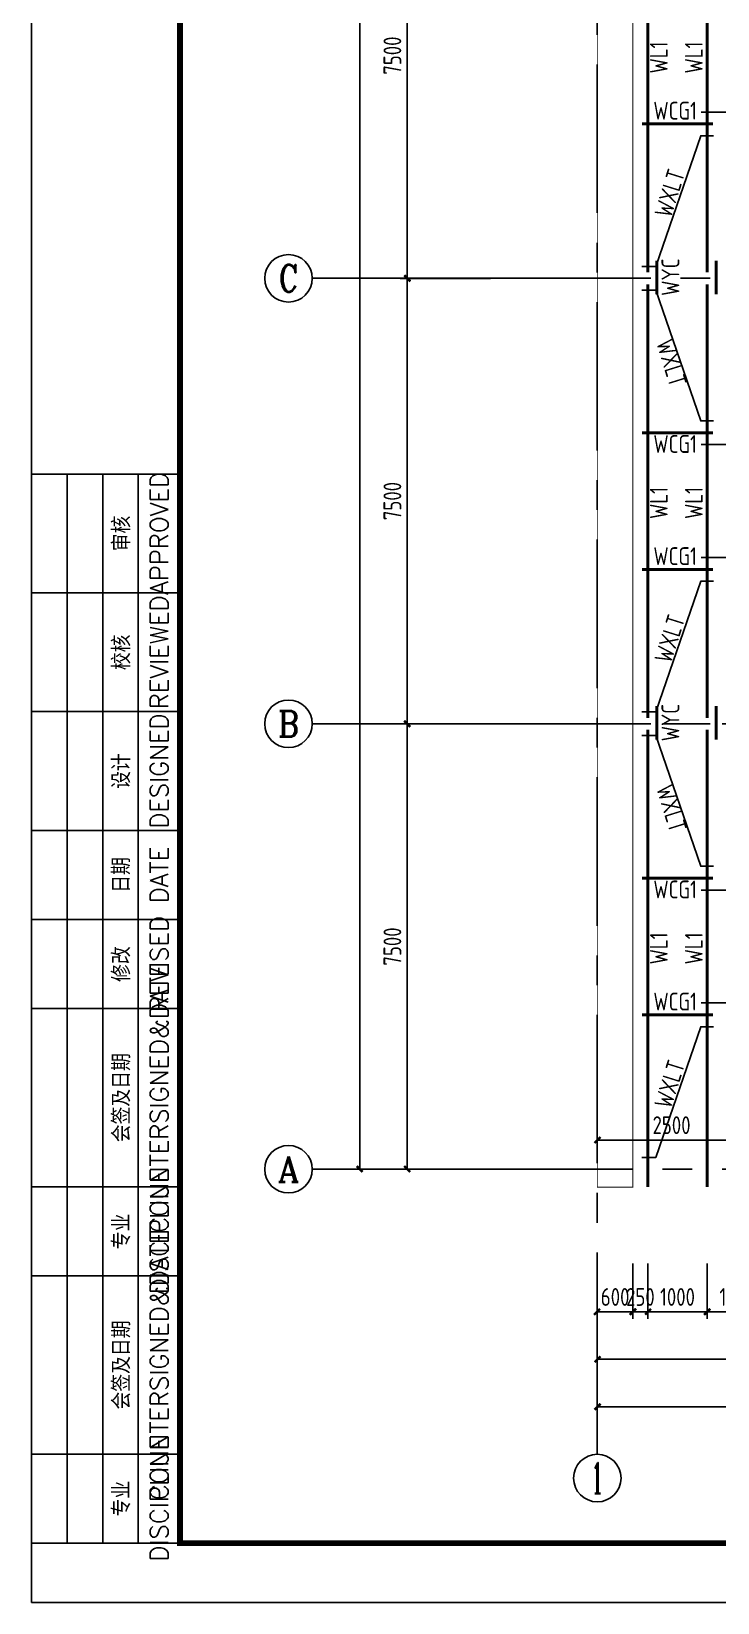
# Model space of a CAD drawing. Header units: millimetres. Extents: x 865490 to 879904, y 39442 to 44891.
# Drawn here: x 871559 to 871674.5, y 39450 to 39714.5 of the extents above; entities that cross this region are included whole.
import ezdxf
from ezdxf.enums import TextEntityAlignment as Align

# ---------------------------------------------------------------- set-up
doc = ezdxf.new("R2010")
doc.units = ezdxf.units.MM
doc.header["$LTSCALE"] = 1000
doc.header["$MEASUREMENT"] = 0
doc.linetypes.add('CENTER', pattern=[2, 1.25, -0.25, 0.25, -0.25])
doc.linetypes.add('DOTE', pattern=[2.42, 2, -0.2, 0.02, -0.2])
for name, color, linetype in [('1307', 7, 'Continuous'), ('AXIS', 3, 'Continuous'), ('AXIS_TEXT', 7, 'Continuous'), ('DIM', 7, 'Continuous'), ('DOTE', 1, 'DOTE'), ('标注', 7, 'Continuous'), ('檩条', 34, 'Continuous')]:
    doc.layers.add(name, color=color, linetype=linetype)
doc.styles.add('_TCH_AXIS', font='COMPLEX', dxfattribs={"bigfont": 'GBCBIG'})
doc.styles.add('COMPLEX', font='COMPLEX')
doc.styles.add('ECEC_TK', font='txt_l.shx', dxfattribs={"bigfont": 'hztxt_l.shx'})
doc.styles.add('GBHZ', font='gbenor.shx', dxfattribs={"width": 0.9, "bigfont": 'gbcbig.shx'})
doc.dimstyles.new('Y100', dxfattribs={"dimscale": 0, "dimtxt": 3, "dimasz": 0.01, "dimexe": 1.2, "dimexo": 2, "dimgap": 1, "dimtad": 1, "dimdec": 0, "dimlfac": 100, "dimzin": 0, "dimdsep": 46, "dimtxsty": 'GBHZ', "dimblk": 'DX', "dimcen": 0.09, "dimdle": 1, "dimclrd": 7, "dimclre": 7, "dimclrt": 7, "dimadec": 0, "dimazin": 0, "dimtfac": 1, "dimtdec": 0, "dimtix": 1, "dimtmove": 2, "dimatfit": 3, "dimldrblk": 'DX', "dimfxl": 0, "dimtolj": 1, "dimtzin": 0, "dimarcsym": 0})

# ---------------------------------------------------------------- blocks, each defined once
blk = doc.blocks.new('_AXISO')
blk.add_circle((0, 0), 0.5)
at = {"layer": 'AXIS_TEXT', "style": 'COMPLEX', "width": 1.041667}
blk.add_attdef('A', text='', height=0.56, dxfattribs=at).set_placement((-0.25, -0.28), (0.25, -0.28), align=Align.FIT)
blk = doc.blocks.new('DX')
at = {"color": 0, "linetype": 'ByBlock', "const_width": 40}
blk.add_lwpolyline([(-54, -51), (46, 49)], dxfattribs=at)
blk = doc.blocks.new('*D461')
at = {"layer": 'Defpoints', "color": 0, "transparency": 16777216}
for p in [(871622.3, 39597.91), (871638.3, 39597.91), (871638.3, 39522.91)]:
    blk.add_point(p, dxfattribs=at)
at = {"layer": 'dim', "color": 7, "lineweight": -2, "transparency": 16777216}
for p, q in [((871636.3, 39597.91), (871621.1, 39597.91)), ((871622.3, 39522.92), (871622.3, 39597.9)), ((871636.3, 39522.91), (871621.1, 39522.91))]:
    blk.add_line(p, q, dxfattribs=at)
at = {"layer": 'dim', "color": 7, "lineweight": -2, "transparency": 16777216, "xscale": 0.01, "yscale": 0.01, "zscale": 0.01}
for p, rotation in [((871622.3, 39597.91), 90), ((871622.3, 39522.91), 270)]:
    blk.add_blockref('DX', p, dxfattribs=dict(at, rotation=rotation))
at = {"layer": 'dim', "color": 7, "transparency": 16777216, "insert": (871619.8, 39560.41), "char_height": 3, "attachment_point": 5, "rotation": 90, "style": 'GBHZ'}
blk.add_mtext('\\A1;7500', dxfattribs=at)
blk = doc.blocks.new('*D462')
at = {"layer": 'Defpoints', "color": 0, "transparency": 16777216}
for p in [(871622.3, 39672.91), (871638.3, 39672.91), (871638.3, 39597.91)]:
    blk.add_point(p, dxfattribs=at)
at = {"layer": 'dim', "color": 7, "lineweight": -2, "transparency": 16777216}
for p, q in [((871636.3, 39672.91), (871621.1, 39672.91)), ((871622.3, 39597.92), (871622.3, 39672.9)), ((871636.3, 39597.91), (871621.1, 39597.91))]:
    blk.add_line(p, q, dxfattribs=at)
at = {"layer": 'dim', "color": 7, "lineweight": -2, "transparency": 16777216, "xscale": 0.01, "yscale": 0.01, "zscale": 0.01}
for p, rotation in [((871622.3, 39672.91), 90), ((871622.3, 39597.91), 270)]:
    blk.add_blockref('DX', p, dxfattribs=dict(at, rotation=rotation))
at = {"layer": 'dim', "color": 7, "transparency": 16777216, "insert": (871619.8, 39635.41), "char_height": 3, "attachment_point": 5, "rotation": 90, "style": 'GBHZ'}
blk.add_mtext('\\A1;7500', dxfattribs=at)
blk = doc.blocks.new('*D463')
at = {"layer": 'Defpoints', "color": 0, "transparency": 16777216}
for p in [(871622.3, 39747.91), (871638.3, 39747.91), (871638.3, 39672.91)]:
    blk.add_point(p, dxfattribs=at)
at = {"layer": 'dim', "color": 7, "lineweight": -2, "transparency": 16777216}
for p, q in [((871636.3, 39747.91), (871621.1, 39747.91)), ((871622.3, 39672.92), (871622.3, 39747.9)), ((871636.3, 39672.91), (871621.1, 39672.91))]:
    blk.add_line(p, q, dxfattribs=at)
at = {"layer": 'dim', "color": 7, "lineweight": -2, "transparency": 16777216, "xscale": 0.01, "yscale": 0.01, "zscale": 0.01}
for p, rotation in [((871622.3, 39747.91), 90), ((871622.3, 39672.91), 270)]:
    blk.add_blockref('DX', p, dxfattribs=dict(at, rotation=rotation))
at = {"layer": 'dim', "color": 7, "transparency": 16777216, "insert": (871619.8, 39710.41), "char_height": 3, "attachment_point": 5, "rotation": 90, "style": 'GBHZ'}
blk.add_mtext('\\A1;7500', dxfattribs=at)
blk = doc.blocks.new('*D467')
at = {"layer": 'Defpoints', "color": 0, "transparency": 16777216}
for p in [(871614.3, 39972.91), (871638.3, 39972.91), (871638.3, 39522.91)]:
    blk.add_point(p, dxfattribs=at)
at = {"layer": 'dim', "color": 7, "lineweight": -2, "transparency": 16777216}
for p, q in [((871636.3, 39972.91), (871613.1, 39972.91)), ((871614.3, 39522.92), (871614.3, 39972.9)), ((871636.3, 39522.91), (871613.1, 39522.91))]:
    blk.add_line(p, q, dxfattribs=at)
at = {"layer": 'dim', "color": 7, "lineweight": -2, "transparency": 16777216, "xscale": 0.01, "yscale": 0.01, "zscale": 0.01}
for p, rotation in [((871614.3, 39972.91), 90), ((871614.3, 39522.91), 270)]:
    blk.add_blockref('DX', p, dxfattribs=dict(at, rotation=rotation))
at = {"layer": 'dim', "color": 7, "transparency": 16777216, "insert": (871611.8, 39747.91), "char_height": 3, "attachment_point": 5, "rotation": 90, "style": 'GBHZ'}
blk.add_mtext('\\A1;45000', dxfattribs=at)
blk = doc.blocks.new('*D468')
at = {"layer": 'Defpoints', "color": 0, "transparency": 16777216}
for p in [(871654.3, 39506.91), (871769.3, 39506.91), (871769.3, 39490.91)]:
    blk.add_point(p, dxfattribs=at)
at = {"layer": 'dim', "color": 7, "lineweight": -2, "transparency": 16777216}
for p, q in [((871654.3, 39504.91), (871654.3, 39489.71)), ((871769.3, 39504.91), (871769.3, 39489.71)), ((871654.31, 39490.91), (871769.29, 39490.91))]:
    blk.add_line(p, q, dxfattribs=at)
at = {"layer": 'dim', "color": 7, "lineweight": -2, "transparency": 16777216, "xscale": 0.01, "yscale": 0.01, "zscale": 0.01, "rotation": 180}
blk.add_blockref('DX', (871654.3, 39490.91), dxfattribs=at)
at = {"layer": 'dim', "color": 7, "lineweight": -2, "transparency": 16777216, "xscale": 0.01, "yscale": 0.01, "zscale": 0.01}
blk.add_blockref('DX', (871769.3, 39490.91), dxfattribs=at)
at = {"layer": 'dim', "color": 7, "transparency": 16777216, "insert": (871711.8, 39493.41), "char_height": 3, "attachment_point": 5, "style": 'GBHZ'}
blk.add_mtext('\\A1;11500', dxfattribs=at)
blk = doc.blocks.new('*D474')
at = {"layer": 'Defpoints', "color": 0, "transparency": 16777216}
for p in [(871654.3, 39506.91), (872124.3, 39506.91), (871654.3, 39482.91)]:
    blk.add_point(p, dxfattribs=at)
at = {"layer": 'dim', "color": 7, "lineweight": -2, "transparency": 16777216}
for p, q in [((871654.3, 39504.91), (871654.3, 39481.71)), ((872124.3, 39504.91), (872124.3, 39481.71)), ((872124.29, 39482.91), (871654.31, 39482.91))]:
    blk.add_line(p, q, dxfattribs=at)
at = {"layer": 'dim', "color": 7, "lineweight": -2, "transparency": 16777216, "xscale": 0.01, "yscale": 0.01, "zscale": 0.01, "rotation": 180}
blk.add_blockref('DX', (871654.3, 39482.91), dxfattribs=at)
at = {"layer": 'dim', "color": 7, "lineweight": -2, "transparency": 16777216, "xscale": 0.01, "yscale": 0.01, "zscale": 0.01}
blk.add_blockref('DX', (872124.3, 39482.91), dxfattribs=at)
at = {"layer": 'dim', "color": 7, "transparency": 16777216, "insert": (871889.3, 39485.41), "char_height": 3, "attachment_point": 5, "style": 'GBHZ'}
blk.add_mtext('\\A1;47000', dxfattribs=at)
blk = doc.blocks.new('*D504')
at = {"layer": 'Defpoints', "color": 0, "transparency": 16777216}
for p in [(871672.8, 39509.06), (871682.8, 39509.06), (871672.8, 39498.91)]:
    blk.add_point(p, dxfattribs=at)
at = {"layer": 'dim', "color": 7, "lineweight": -2, "transparency": 16777216}
for p, q in [((871672.8, 39507.06), (871672.8, 39497.71)), ((871682.8, 39507.06), (871682.8, 39497.71)), ((871682.79, 39498.91), (871672.81, 39498.91))]:
    blk.add_line(p, q, dxfattribs=at)
at = {"layer": 'dim', "color": 7, "lineweight": -2, "transparency": 16777216, "xscale": 0.01, "yscale": 0.01, "zscale": 0.01, "rotation": 180}
blk.add_blockref('DX', (871672.8, 39498.91), dxfattribs=at)
at = {"layer": 'dim', "color": 7, "lineweight": -2, "transparency": 16777216, "xscale": 0.01, "yscale": 0.01, "zscale": 0.01}
blk.add_blockref('DX', (871682.8, 39498.91), dxfattribs=at)
at = {"layer": 'dim', "color": 7, "transparency": 16777216, "insert": (871677.8, 39501.41), "char_height": 3, "attachment_point": 5, "style": 'GBHZ'}
blk.add_mtext('\\A1;1000', dxfattribs=at)
blk = doc.blocks.new('*D505')
at = {"layer": 'Defpoints', "color": 0, "transparency": 16777216}
for p in [(871662.8, 39509.06), (871672.8, 39509.06), (871662.8, 39498.91)]:
    blk.add_point(p, dxfattribs=at)
at = {"layer": 'dim', "color": 7, "lineweight": -2, "transparency": 16777216}
for p, q in [((871662.8, 39507.06), (871662.8, 39497.71)), ((871672.8, 39507.06), (871672.8, 39497.71)), ((871672.79, 39498.91), (871662.81, 39498.91))]:
    blk.add_line(p, q, dxfattribs=at)
at = {"layer": 'dim', "color": 7, "lineweight": -2, "transparency": 16777216, "xscale": 0.01, "yscale": 0.01, "zscale": 0.01, "rotation": 180}
blk.add_blockref('DX', (871662.8, 39498.91), dxfattribs=at)
at = {"layer": 'dim', "color": 7, "lineweight": -2, "transparency": 16777216, "xscale": 0.01, "yscale": 0.01, "zscale": 0.01}
blk.add_blockref('DX', (871672.8, 39498.91), dxfattribs=at)
at = {"layer": 'dim', "color": 7, "transparency": 16777216, "insert": (871667.8, 39501.41), "char_height": 3, "attachment_point": 5, "style": 'GBHZ'}
blk.add_mtext('\\A1;1000', dxfattribs=at)
blk = doc.blocks.new('*D506')
at = {"layer": 'Defpoints', "color": 0, "transparency": 16777216}
for p in [(871660.3, 39509.06), (871662.8, 39509.06), (871660.3, 39498.91)]:
    blk.add_point(p, dxfattribs=at)
at = {"layer": 'dim', "color": 7, "lineweight": -2, "transparency": 16777216}
for p, q in [((871660.3, 39507.06), (871660.3, 39497.71)), ((871662.8, 39507.06), (871662.8, 39497.71)), ((871660.29, 39498.91), (871660.28, 39498.91)), ((871662.8, 39498.91), (871660.3, 39498.91)), ((871662.81, 39498.91), (871662.82, 39498.91))]:
    blk.add_line(p, q, dxfattribs=at)
at = {"layer": 'dim', "color": 7, "lineweight": -2, "transparency": 16777216, "xscale": 0.01, "yscale": 0.01, "zscale": 0.01}
blk.add_blockref('DX', (871660.3, 39498.91), dxfattribs=at)
at = {"layer": 'dim', "color": 7, "lineweight": -2, "transparency": 16777216, "xscale": 0.01, "yscale": 0.01, "zscale": 0.01, "rotation": 180}
blk.add_blockref('DX', (871662.8, 39498.91), dxfattribs=at)
at = {"layer": 'dim', "color": 7, "transparency": 16777216, "insert": (871661.55, 39501.41), "char_height": 3, "attachment_point": 5, "style": 'GBHZ'}
blk.add_mtext('\\A1;250', dxfattribs=at)
blk = doc.blocks.new('*D507')
at = {"layer": 'Defpoints', "color": 0, "transparency": 16777216}
for p in [(871654.3, 39509.06), (871660.3, 39509.06), (871654.3, 39498.91)]:
    blk.add_point(p, dxfattribs=at)
at = {"layer": 'dim', "color": 7, "lineweight": -2, "transparency": 16777216}
for p, q in [((871654.3, 39507.06), (871654.3, 39497.71)), ((871660.3, 39507.06), (871660.3, 39497.71)), ((871654.29, 39498.91), (871654.28, 39498.91)), ((871660.3, 39498.91), (871654.3, 39498.91)), ((871660.31, 39498.91), (871660.32, 39498.91))]:
    blk.add_line(p, q, dxfattribs=at)
at = {"layer": 'dim', "color": 7, "lineweight": -2, "transparency": 16777216, "xscale": 0.01, "yscale": 0.01, "zscale": 0.01}
blk.add_blockref('DX', (871654.3, 39498.91), dxfattribs=at)
at = {"layer": 'dim', "color": 7, "lineweight": -2, "transparency": 16777216, "xscale": 0.01, "yscale": 0.01, "zscale": 0.01, "rotation": 180}
blk.add_blockref('DX', (871660.3, 39498.91), dxfattribs=at)
at = {"layer": 'dim', "color": 7, "transparency": 16777216, "insert": (871657.3, 39501.41), "char_height": 3, "attachment_point": 5, "style": 'GBHZ'}
blk.add_mtext('\\A1;600', dxfattribs=at)
blk = doc.blocks.new('*D541')
at = {"layer": 'Defpoints', "color": 0, "transparency": 16777216}
for p in [(871679.3, 39527.83), (871654.3, 39522.91), (871679.3, 39522.91)]:
    blk.add_point(p, dxfattribs=at)
at = {"layer": 'dim', "color": 7, "lineweight": -2, "transparency": 16777216}
for p, q in [((871654.3, 39524.91), (871654.3, 39529.03)), ((871679.3, 39524.91), (871679.3, 39529.03)), ((871654.31, 39527.83), (871679.29, 39527.83))]:
    blk.add_line(p, q, dxfattribs=at)
at = {"layer": 'dim', "color": 7, "lineweight": -2, "transparency": 16777216, "xscale": 0.01, "yscale": 0.01, "zscale": 0.01, "rotation": 180}
blk.add_blockref('DX', (871654.3, 39527.83), dxfattribs=at)
at = {"layer": 'dim', "color": 7, "lineweight": -2, "transparency": 16777216, "xscale": 0.01, "yscale": 0.01, "zscale": 0.01}
blk.add_blockref('DX', (871679.3, 39527.83), dxfattribs=at)
at = {"layer": 'dim', "color": 7, "transparency": 16777216, "insert": (871666.8, 39530.33), "char_height": 3, "attachment_point": 5, "style": 'GBHZ'}
blk.add_mtext('\\A1;2500', dxfattribs=at)

msp = doc.modelspace()

# ---------------------------------------------------------------- linework, layer by layer
for p, q in [((871559.02, 39449.955), (871559.02, 40043.955)), ((871559.02, 40043.955), (871559.02, 39449.955)), ((871565.02, 39459.955), (871565.02, 39639.955)), ((871571.02, 39459.955), (871571.02, 39639.955)), ((871577.02, 39459.955), (871577.02, 39639.955)), ((871559.02, 39619.955), (871584.02, 39619.955)), ((871559.02, 39599.955), (871584.02, 39599.955)), ((871559.02, 39579.955), (871584.02, 39579.955)), ((871559.02, 39564.955), (871584.02, 39564.955)), ((871559.02, 39549.955), (871584.02, 39549.955)), ((871559.02, 39519.955), (871584.02, 39519.955)), ((871559.02, 39504.955), (871584.02, 39504.955)), ((871559.02, 39474.955), (871584.02, 39474.955)), ((872400.02, 39449.955), (871559.02, 39449.955))]:
    msp.add_line(p, q)
at = {"color": 0, "const_width": 1}
msp.add_lwpolyline([(872390.02, 39459.955), (871584.02, 39459.955), (871584.02, 40033.955), (872390.02, 40033.955)], close=True, dxfattribs=at)
msp.add_lwpolyline([(871559.02, 39639.955), (871559.02, 39459.955), (871584.02, 39459.955), (871584.02, 39639.955)], close=True)
at = {"layer": 'AXIS', "color": 0}
for p, q in [((871638.298, 39672.914), (871606.298, 39672.914)), ((871638.298, 39597.914), (871606.298, 39597.914)), ((871638.298, 39522.914), (871606.298, 39522.914)), ((871654.298, 39506.914), (871654.298, 39474.914))]:
    msp.add_line(p, q, dxfattribs=at)
at = {"layer": 'DOTE', "linetype": 'CENTER', "ltscale": 0.02}
for p, q in [((871654.298, 39988.914), (871654.298, 39506.914)), ((871638.298, 39672.914), (872140.298, 39672.914)), ((871638.298, 39597.914), (872140.298, 39597.914)), ((872140.298, 39597.914), (871638.298, 39597.914)), ((872140.298, 39522.914), (871638.298, 39522.914))]:
    msp.add_line(p, q, dxfattribs=at)
at = {"layer": '标注', "const_width": 0.15}
msp.add_lwpolyline([(871654.298, 39975.914), (871660.298, 39975.914), (871660.298, 39519.914), (871654.298, 39519.914)], close=True, dxfattribs=at)
at = {"layer": '檩条', "color": 4}
for p, q in [((871684.298, 39700.914), (871671.798, 39700.914)), ((871684.298, 39644.914), (871671.798, 39644.914)), ((871684.298, 39625.914), (871671.798, 39625.914)), ((871684.298, 39569.914), (871671.798, 39569.914)), ((871684.298, 39550.914), (871671.798, 39550.914))]:
    msp.add_line(p, q, dxfattribs=at)
at = {"layer": '檩条', "color": 4, "const_width": 0.5}
for points in [[(871662.798, 39746.914), (871662.798, 39673.914)], [(871672.798, 39746.914), (871672.798, 39673.914)], [(871661.798, 39698.914), (871673.798, 39698.914)], [(871662.798, 39671.914), (871662.798, 39598.914)], [(871672.798, 39671.914), (871672.798, 39598.914)], [(871661.798, 39646.914), (871673.798, 39646.914)], [(871661.798, 39623.914), (871673.798, 39623.914)], [(871662.798, 39596.914), (871662.798, 39519.914)], [(871672.798, 39596.914), (871672.798, 39519.914)], [(871661.798, 39571.914), (871673.798, 39571.914)], [(871661.798, 39548.914), (871673.798, 39548.914)]]:
    msp.add_lwpolyline(points, dxfattribs=at)
at = {"layer": '檩条', "color": 4, "linetype": 'ByBlock'}
for points in [[(871661.797, 39674.914), (871664.147, 39674.914), (871671.728, 39696.914), (871673.868, 39696.914)], [(871661.797, 39670.914), (871664.147, 39670.914), (871671.728, 39648.914), (871673.868, 39648.914)], [(871661.797, 39599.914), (871664.147, 39599.914), (871671.728, 39621.914), (871673.868, 39621.914)], [(871661.797, 39595.914), (871664.147, 39595.914), (871671.728, 39573.914), (871673.868, 39573.914)], [(871661.797, 39524.914), (871664.147, 39524.914), (871671.728, 39546.914), (871673.868, 39546.914)]]:
    msp.add_lwpolyline(points, dxfattribs=at)
at = {"layer": '檩条', "color": 6, "const_width": 0.5}
for points in [[(871664.298, 39675.897), (871664.298, 39670.23)], [(871674.298, 39675.897), (871674.298, 39670.23)], [(871664.298, 39600.897), (871664.298, 39595.23)], [(871674.298, 39600.897), (871674.298, 39595.23)]]:
    msp.add_lwpolyline(points, dxfattribs=at)

# ---------------------------------------------------------------- block references
at = {"layer": 'AXIS', "color": 0}
ref = msp.add_blockref('_AXISO', (871602.298, 39672.914), dxfattribs=dict(at, xscale=8, yscale=8, zscale=8))
ref.add_attrib('A', 'C', dxfattribs={"layer": 'AXIS_TEXT', "color": 0, "height": 4.557, "style": '_TCH_AXIS'}).set_placement((871600.67, 39670.635), (871603.925, 39670.635), align=Align.FIT)
ref = msp.add_blockref('_AXISO', (871602.298, 39597.914), dxfattribs=dict(at, xscale=8, yscale=8, zscale=8))
ref.add_attrib('A', 'B', dxfattribs={"layer": 'AXIS_TEXT', "color": 0, "height": 4.353, "style": '_TCH_AXIS'}).set_placement((871600.536, 39595.737), (871604.059, 39595.737), align=Align.FIT)
ref = msp.add_blockref('_AXISO', (871602.298, 39522.914), dxfattribs=dict(at, xscale=8, yscale=8, zscale=8))
ref.add_attrib('A', 'A', dxfattribs={"layer": 'AXIS_TEXT', "color": 0, "height": 4.252, "style": '_TCH_AXIS'}).set_placement((871600.476, 39520.788), (871604.12, 39520.788), align=Align.FIT)
ref = msp.add_blockref('_AXISO', (871654.298, 39470.914), dxfattribs=dict(at, xscale=8, yscale=8, zscale=8))
ref.add_attrib('A', '1', dxfattribs={"layer": 'AXIS_TEXT', "color": 0, "height": 5.147, "style": '_TCH_AXIS'}).set_placement((871653.195, 39468.34), (871655.401, 39468.34), align=Align.FIT)

# ---------------------------------------------------------------- texts
at = {"style": 'ECEC_TK'}
for s, p in [('APPROVED', (871580.52, 39629.955)), ('审核', (871574.02, 39629.955)), ('REVIEWED', (871580.52, 39609.955)), ('校核', (871574.02, 39609.955)), ('DESIGNED', (871580.52, 39589.955)), ('设计', (871574.02, 39589.955)), ('DATE', (871580.52, 39572.455)), ('日期', (871574.02, 39572.455)), ('REVISED', (871580.52, 39557.455)), ('修改', (871574.02, 39557.455)), ('COUNTERSIGNED&DATE', (871580.52, 39534.955)), ('会签及日期', (871574.02, 39534.955)), ('DISCIPLINE', (871580.52, 39512.455)), ('专业', (871574.02, 39512.455)), ('COUNTERSIGNED&DATE', (871580.52, 39489.955)), ('会签及日期', (871574.02, 39489.955)), ('DISCIPLINE', (871580.52, 39467.455)), ('专业', (871574.02, 39467.455))]:
    msp.add_text(s, height=3, rotation=90, dxfattribs=at).set_placement(p, align=Align.MIDDLE)
at = {"layer": '1307', "style": 'GBHZ', "width": 0.9}
for s, rotation, p in [('WL1', 90, (871666.151, 39707.402)), ('WL1', 90, (871672.052, 39707.402)), ('WXLT', 72.71725, (871666.707, 39682.925)), ('WXLT', 287.28275, (871664.16, 39662.11)), ('WL1', 90, (871666.151, 39632.402)), ('WL1', 90, (871672.052, 39632.402)), ('WXLT', 72.71725, (871666.707, 39607.925)), ('WXLT', 287.28275, (871664.16, 39587.11)), ('WL1', 90, (871666.151, 39557.402)), ('WL1', 90, (871672.052, 39557.402)), ('WXLT', 72.71725, (871666.707, 39532.925))]:
    msp.add_text(s, height=3, rotation=rotation, dxfattribs=at).set_placement(p)
for p in [(871663.743, 39699.64), (871663.743, 39643.521), (871663.743, 39624.64), (871663.743, 39568.521), (871663.743, 39549.64)]:
    msp.add_text('WCG1', height=3, dxfattribs=at).set_placement(p)
at = {"layer": '檩条', "color": 6, "style": 'GBHZ', "width": 0.9}
for p in [(871668.108, 39669.966), (871668.108, 39594.966)]:
    msp.add_text('WYC', height=3, rotation=90, dxfattribs=at).set_placement(p)

# ---------------------------------------------------------------- dimensions: what is measured, and where the dimension line sits
at = {"layer": 'dim'}
for base, p1, p2, picture, middle in [((871614.298, 39972.914), (871638.298, 39522.914), (871638.298, 39972.914), '*D467', (871611.798, 39747.914)), ((871622.298, 39747.914), (871638.298, 39672.914), (871638.298, 39747.914), '*D463', (871619.798, 39710.414)), ((871622.298, 39672.914), (871638.298, 39597.914), (871638.298, 39672.914), '*D462', (871619.798, 39635.414)), ((871622.298, 39597.914), (871638.298, 39522.914), (871638.298, 39597.914), '*D461', (871619.798, 39560.414))]:
    dim = msp.add_linear_dim(base=base, p1=p1, p2=p2, angle=90, dimstyle='Y100', override={"dimscale": 1}, dxfattribs=at)
    dim.commit()
    dim.dimension.update_dxf_attribs({"geometry": picture, "text_midpoint": middle})
for base, p1, p2, picture, middle in [((871679.298, 39527.826), (871654.298, 39522.914), (871679.298, 39522.914), '*D541', (871666.798, 39530.326)), ((871654.298, 39498.914), (871660.298, 39509.063), (871654.298, 39509.063), '*D507', (871657.298, 39501.414)), ((871660.298, 39498.914), (871662.798, 39509.063), (871660.298, 39509.063), '*D506', (871661.548, 39501.414)), ((871662.798, 39498.914), (871672.798, 39509.063), (871662.798, 39509.063), '*D505', (871667.798, 39501.414)), ((871672.798, 39498.914), (871682.798, 39509.063), (871672.798, 39509.063), '*D504', (871677.798, 39501.414)), ((871769.298, 39490.914), (871654.298, 39506.914), (871769.298, 39506.914), '*D468', (871711.798, 39493.414)), ((871654.298, 39482.914), (872124.298, 39506.914), (871654.298, 39506.914), '*D474', (871889.298, 39485.414))]:
    dim = msp.add_linear_dim(base=base, p1=p1, p2=p2, dimstyle='Y100', override={"dimscale": 1}, dxfattribs=at)
    dim.commit()
    dim.dimension.update_dxf_attribs({"geometry": picture, "text_midpoint": middle})

doc.saveas('drawing.dxf')
